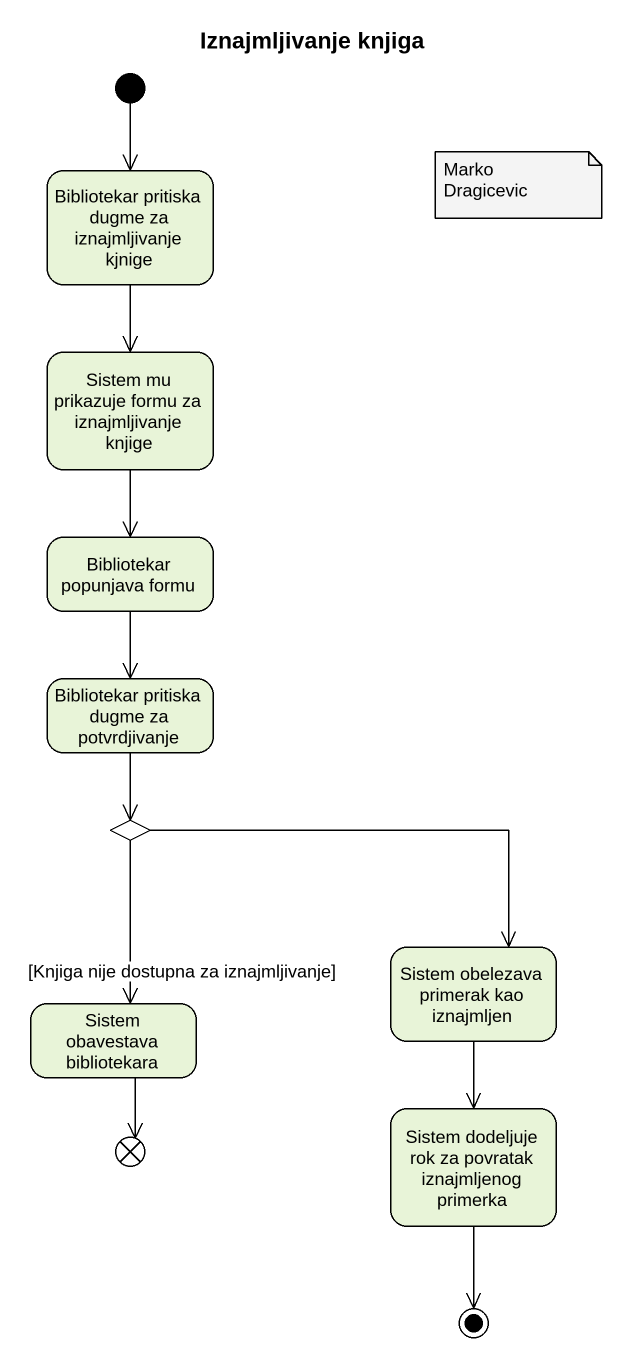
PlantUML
@startuml
title Iznajmljivanje knjiga
hide empty description
state "Bibliotekar pritiska dugme za iznajmljivanje kjnige" as Bibliotekar_pritiska_dugme
state "Sistem mu prikazuje formu za iznajmljivanje knjige" as Sistem_mu_prikazuje_formu
state "Bibliotekar popunjava formu" as Bibliotekar_popunjava_formu
state "Bibliotekar pritiska dugme za potvrdjivanje" as Bibliotekar_pritiska_dugme_2
state choice1 <<choice>>
state "Sistem obavestava bibliotekara" as Sistem_obavestava
state "Sistem obelezava primerak kao iznajmljen" as Sistem_obelezava_primerak
state flowfinal1 <<end>>
state "Sistem dodeljuje rok za povratak iznajmljenog primerka" as Sistem_dodeljuje_rok_za
[*] --> Bibliotekar_pritiska_dugme
Bibliotekar_pritiska_dugme --> Sistem_mu_prikazuje_formu
Sistem_mu_prikazuje_formu --> Bibliotekar_popunjava_formu
Bibliotekar_popunjava_formu --> Bibliotekar_pritiska_dugme_2
Bibliotekar_pritiska_dugme_2 --> choice1
choice1 --> Sistem_obavestava : [Knjiga nije dostupna za iznajmljivanje]
choice1 -right-> Sistem_obelezava_primerak
Sistem_obavestava --> flowfinal1
Sistem_obelezava_primerak --> Sistem_dodeljuje_rok_za
Sistem_dodeljuje_rok_za --> [*]
note as N1
  Marko Dragicevic
end note
@enduml
